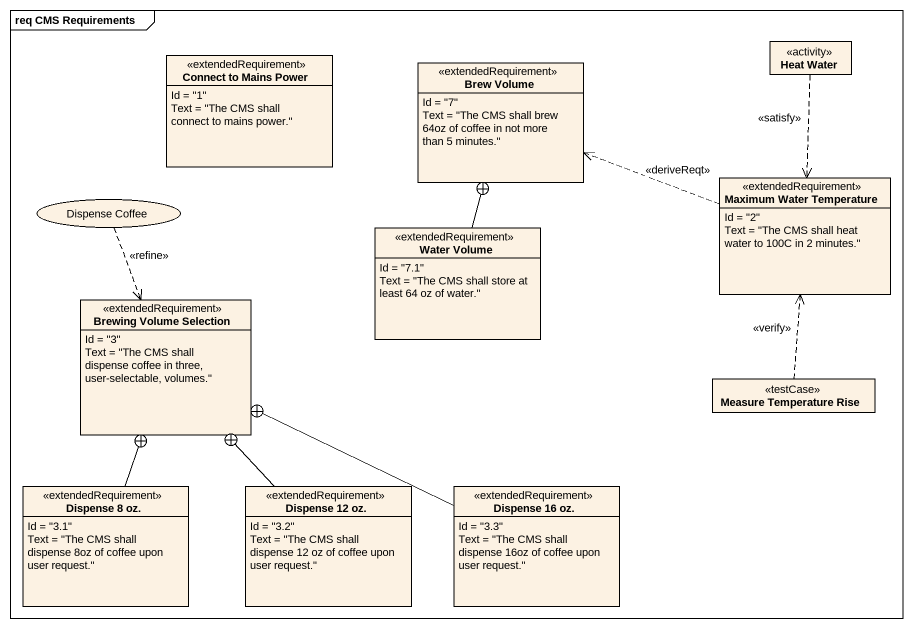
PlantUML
@startuml
mainframe req CMS Requirements
allowmixing
hide circle
hide empty members
class "Connect to Mains Power" as Connect_to_Mains_Power <<extendedRequirement>> {
  Id = "1"
  Text = "The CMS shall connect to mains power."
}
class "Brew Volume" as Brew_Volume <<extendedRequirement>> {
  Id = "7"
  Text = "The CMS shall brew 64oz of coffee in not more than 5 minutes."
}
class "Heat Water" as Heat_Water <<activity>>
usecase "Dispense Coffee" as Dispense_Coffee
class "Maximum Water Temperature" as Maximum_Water_Temperature <<extendedRequirement>> {
  Id = "2"
  Text = "The CMS shall heat water to 100C in 2 minutes."
}
class "Water Volume" as Water_Volume <<extendedRequirement>> {
  Id = "7.1"
  Text = "The CMS shall store at least 64 oz of water."
}
class "Brewing Volume Selection" as Brewing_Volume_Selection <<extendedRequirement>> {
  Id = "3"
  Text = "The CMS shall dispense coffee in three, user-selectable, volumes."
}
class "Measure Temperature Rise" as Measure_Temperature_Rise <<testCase>>
class "Dispense 8 oz." as Dispense_8_oz <<extendedRequirement>> {
  Id = "3.1"
  Text = "The CMS shall dispense 8oz of coffee upon user request."
}
class "Dispense 12 oz." as Dispense_12_oz <<extendedRequirement>> {
  Id = "3.2"
  Text = "The CMS shall dispense 12 oz of coffee upon user request."
}
class "Dispense 16 oz." as Dispense_16_oz <<extendedRequirement>> {
  Id = "3.3"
  Text = "The CMS shall dispense 16oz of coffee upon user request."
}
Heat_Water ..> Maximum_Water_Temperature : <<satisfy>>
Dispense_Coffee ..> Brewing_Volume_Selection : <<refine>>
Maximum_Water_Temperature .left.> Brew_Volume : <<deriveReqt>>
Water_Volume -up-+ Brew_Volume
Measure_Temperature_Rise .up.> Maximum_Water_Temperature : <<verify>>
Dispense_8_oz -up-+ Brewing_Volume_Selection
Dispense_12_oz -up-+ Brewing_Volume_Selection
Dispense_16_oz -left-+ Brewing_Volume_Selection
@enduml
